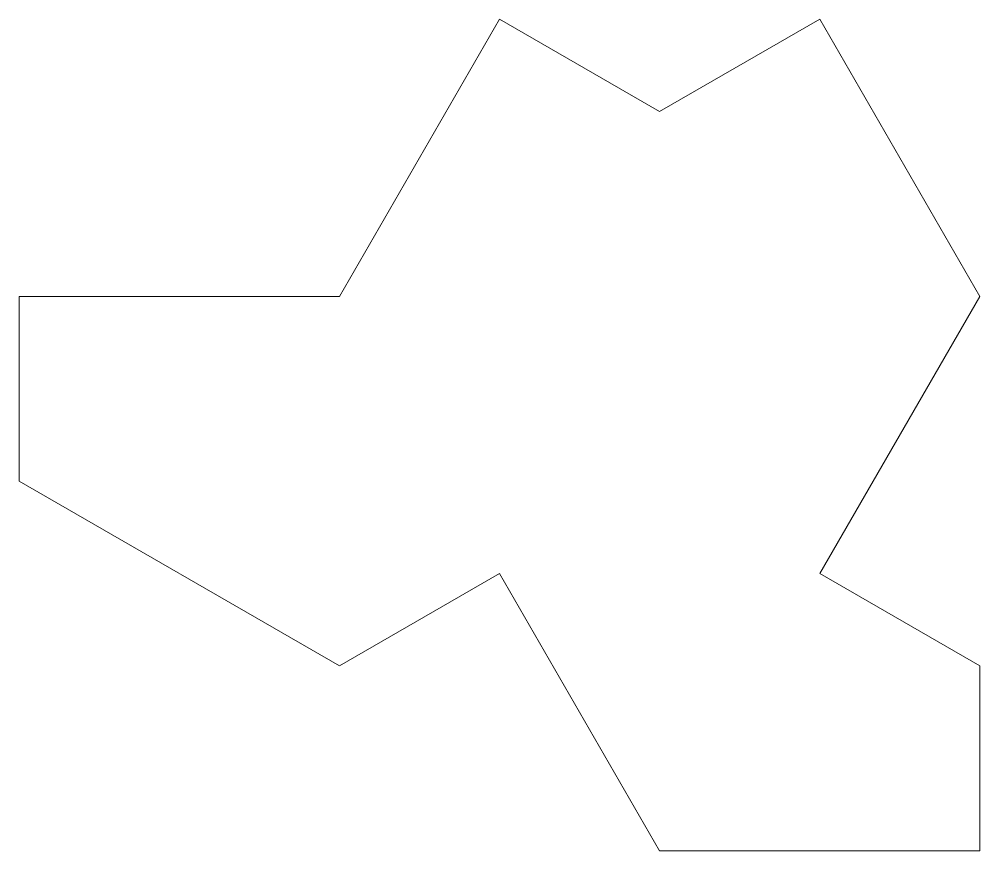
# Model space of a CAD drawing. Header units: millimetres. Extents: x 147.2 to 186.2, y 170 to 203.8.
import ezdxf

# ---------------------------------------------------------------- set-up
doc = ezdxf.new("R2010")
doc.units = ezdxf.units.MM
doc.layers.get('0').update_dxf_attribs({"linetype": 'CONTINUOUS', "lineweight": 0})

msp = doc.modelspace()

# ---------------------------------------------------------------- linework, layer by layer
msp.add_lwpolyline([(160.215, 192.5), (166.71, 203.75), (173.205, 200), (179.7, 203.75), (186.195, 192.5), (179.7, 181.25), (186.195, 177.5), (186.195, 170), (173.205, 170), (166.71, 181.25), (160.215, 177.5), (147.224, 185), (147.224, 192.5)], close=True)

doc.saveas('drawing.dxf')
